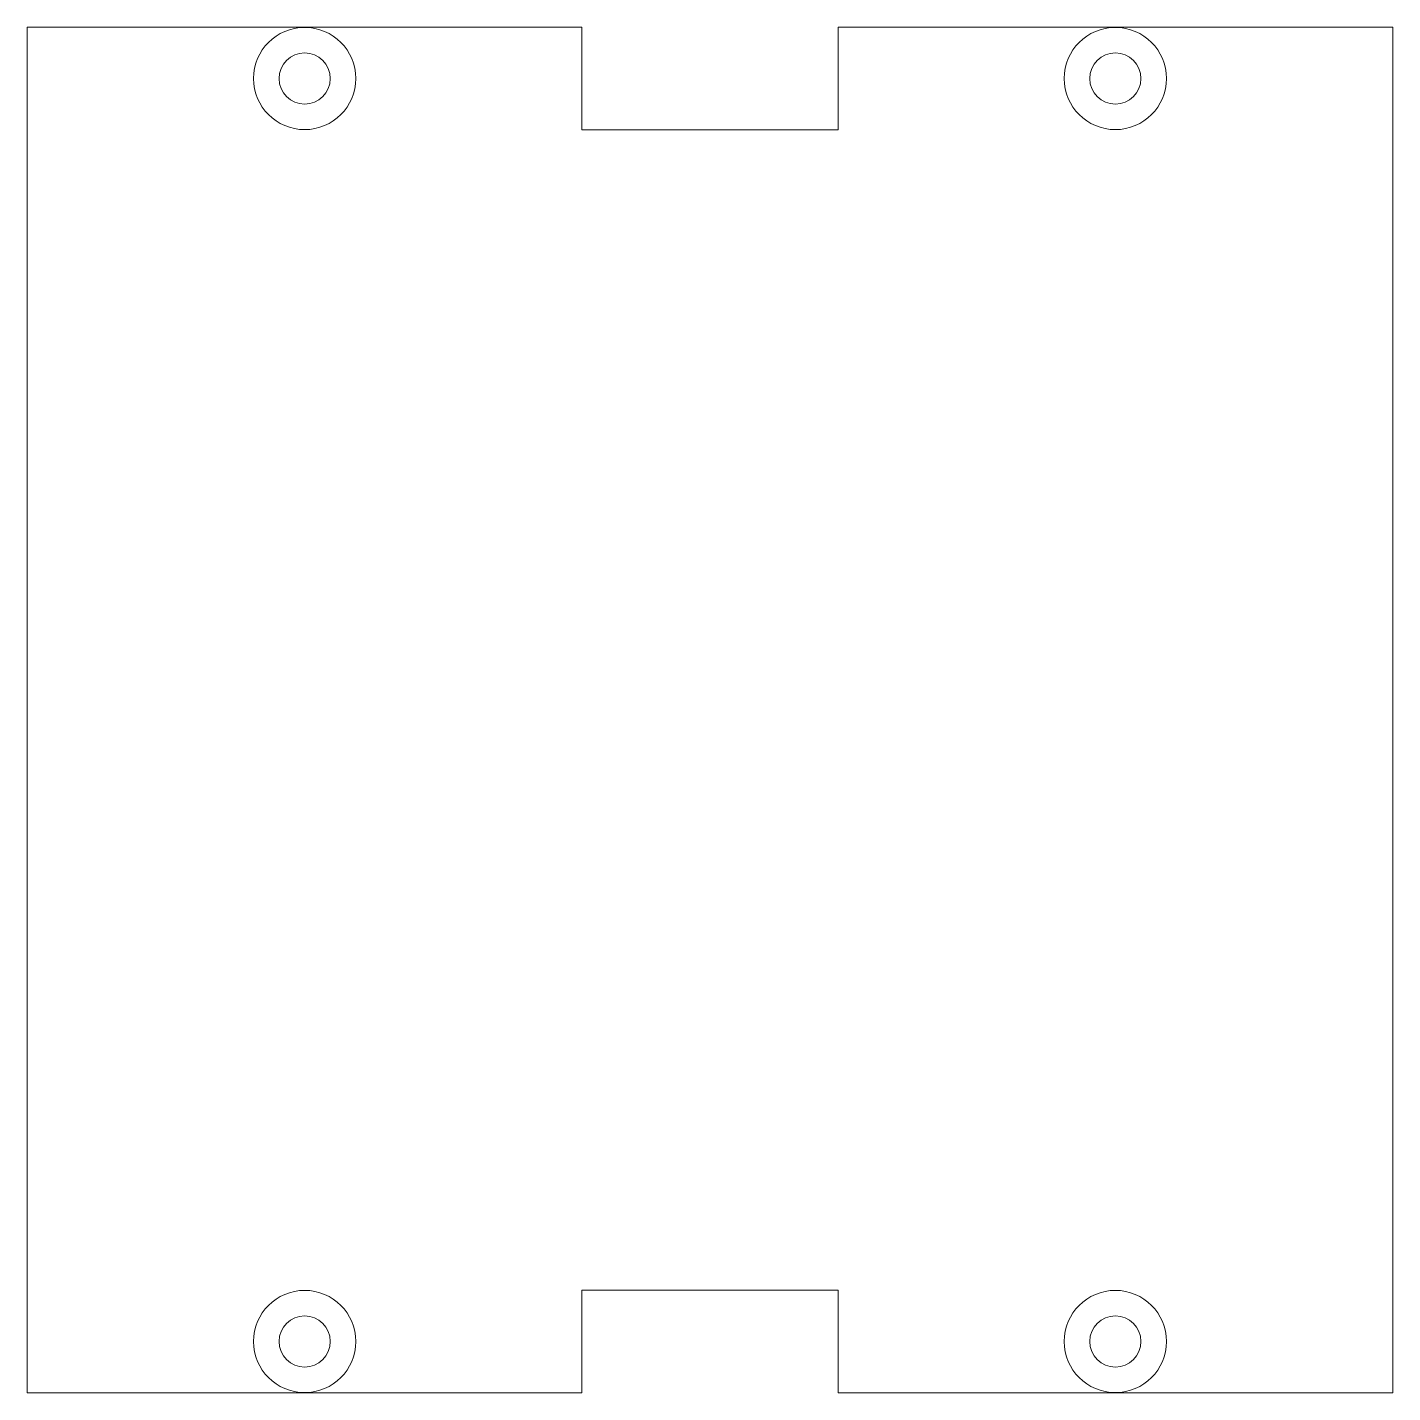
# Model space of a CAD drawing. Header units: millimetres. Extents: x -80 to 0, y 0 to 80.
import ezdxf

# ---------------------------------------------------------------- set-up
doc = ezdxf.new("R2010")
doc.units = ezdxf.units.MM

msp = doc.modelspace()

# ---------------------------------------------------------------- linework, layer by layer
at = {"color": 7, "linetype": 'Continuous', "lineweight": 15}
for p, q in [((-80, 80), (-80, 0)), ((-47.5, 80), (-80, 80)), ((-47.5, 80), (-47.5, 74)), ((0, 80), (-32.5, 80)), ((-32.5, 74), (-32.5, 80)), ((0, 0), (0, 80)), ((-47.5, 74), (-32.5, 74)), ((-47.5, 6), (-47.5, 0)), ((-32.5, 6), (-47.5, 6)), ((-32.5, 0), (-32.5, 6)), ((-80, 0), (-47.5, 0)), ((-32.5, 0), (0, 0))]:
    msp.add_line(p, q, dxfattribs=at)
for centre, radius in [((-63.75, 77), 2.995), ((-16.25, 77), 2.995), ((-63.75, 77), 1.5), ((-16.25, 77), 1.5), ((-63.75, 3), 2.995), ((-16.25, 3), 2.995), ((-63.75, 3), 1.5), ((-16.25, 3), 1.5)]:
    msp.add_circle(centre, radius, dxfattribs=at)

doc.saveas('drawing.dxf')
